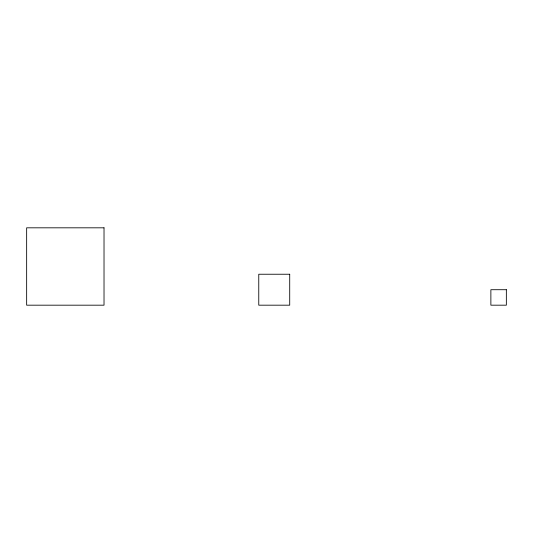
<?xml version="1.0" encoding="UTF-8"?>
<svg xmlns="http://www.w3.org/2000/svg" width="533" height="533" viewBox="0 0 533 533"><rect width="100%" height="100%" fill="white"/><g stroke="black" fill="none" stroke-linecap="round" stroke-linejoin="round"><path stroke-width="0.8" d="M104.022 227.818L26.65 227.818L26.65 305.182L104.022 305.182L104.022 227.818M289.712 274.235L258.765 274.235L258.765 305.182L289.712 305.182L289.712 274.235M506.35 289.712L490.873 289.712L490.873 305.182L506.35 305.182L506.35 289.712"/></g></svg>
